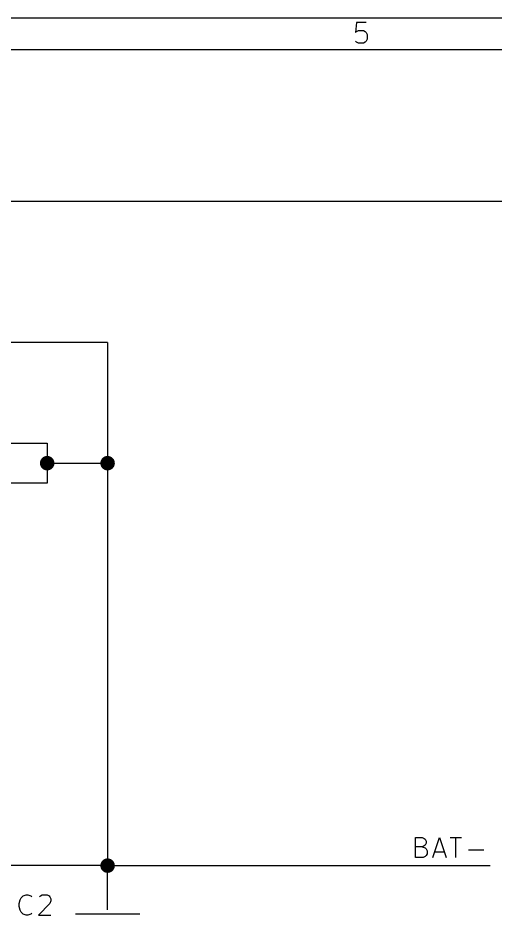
# Model space of a CAD drawing. Header units: inches. Extents: x 0.4 to 11.3, y -7.9 to -0.4.
# Drawn here: x 8.427 to 9.612, y -2.623 to -0.394 of the extents above; entities that cross this region are included whole.
import ezdxf

# ---------------------------------------------------------------- set-up
doc = ezdxf.new("R2010")
doc.units = ezdxf.units.IN
doc.header["$MEASUREMENT"] = 0
for name, color, linetype in [('GREENSIXTYFIVE', 129, 'CONTINUOUS'), ('LIGHTBLUE', 172, 'CONTINUOUS'), ('LIGHTGREEN', 92, 'CONTINUOUS'), ('RED', 14, 'CONTINUOUS'), ('REDSIX', 19, 'CONTINUOUS')]:
    doc.layers.add(name, color=color, linetype=linetype)

msp = doc.modelspace()

# ---------------------------------------------------------------- linework, layer by layer
at = {"layer": 'GREENSIXTYFIVE', "linetype": 'CONTINUOUS'}
for p, q in [((8.4307, -2.5942), (8.4331, -2.5847)), ((8.4307, -2.5942), (8.4331, -2.5847)), ((8.4331, -2.5847), (8.4355, -2.5799)), ((8.4331, -2.5847), (8.4355, -2.5799)), ((8.4355, -2.5799), (8.4402, -2.5752)), ((8.4355, -2.5799), (8.4402, -2.5752)), ((8.4402, -2.5752), (8.4474, -2.5728)), ((8.4402, -2.5752), (8.4474, -2.5728)), ((8.4474, -2.5728), (8.4521, -2.5728)), ((8.4474, -2.5728), (8.4521, -2.5728)), ((8.4521, -2.5728), (8.4593, -2.5752)), ((8.4521, -2.5728), (8.4593, -2.5752)), ((8.4593, -2.5752), (8.4617, -2.5776)), ((8.4593, -2.5752), (8.4617, -2.5776)), ((8.4807, -2.5776), (8.4831, -2.5752)), ((8.4807, -2.5776), (8.4831, -2.5752)), ((8.4831, -2.5752), (8.4879, -2.5728)), ((8.4831, -2.5752), (8.4879, -2.5728)), ((8.4879, -2.5728), (8.4998, -2.5728)), ((8.4879, -2.5728), (8.4998, -2.5728)), ((8.4998, -2.5728), (8.5045, -2.5752)), ((8.4998, -2.5728), (8.5045, -2.5752)), ((8.5045, -2.5752), (8.5069, -2.5776)), ((8.5045, -2.5752), (8.5069, -2.5776)), ((8.5069, -2.5776), (8.5093, -2.5823)), ((8.5069, -2.5776), (8.5093, -2.5823)), ((8.5093, -2.5823), (8.5093, -2.5871)), ((8.5093, -2.5823), (8.5093, -2.5871)), ((8.4307, -2.6014), (8.4307, -2.5942)), ((8.4307, -2.6014), (8.4307, -2.5942)), ((8.4331, -2.6109), (8.4307, -2.6014)), ((8.4331, -2.6109), (8.4307, -2.6014)), ((8.5069, -2.5942), (8.4783, -2.6228)), ((8.5069, -2.5942), (8.4783, -2.6228)), ((8.5093, -2.5871), (8.5069, -2.5942)), ((8.5093, -2.5871), (8.5069, -2.5942)), ((8.4355, -2.6157), (8.4331, -2.6109)), ((8.4355, -2.6157), (8.4331, -2.6109)), ((8.4402, -2.6204), (8.4355, -2.6157)), ((8.4402, -2.6204), (8.4355, -2.6157)), ((8.4474, -2.6228), (8.4402, -2.6204)), ((8.4474, -2.6228), (8.4402, -2.6204)), ((8.4521, -2.6228), (8.4474, -2.6228)), ((8.4521, -2.6228), (8.4474, -2.6228)), ((8.4593, -2.6204), (8.4521, -2.6228)), ((8.4593, -2.6204), (8.4521, -2.6228)), ((8.4617, -2.618), (8.4593, -2.6204)), ((8.4617, -2.618), (8.4593, -2.6204)), ((8.4783, -2.6228), (8.5093, -2.6228)), ((8.4783, -2.6228), (8.5093, -2.6228))]:
    msp.add_line(p, q, dxfattribs=at)
at = {"layer": 'LIGHTBLUE', "linetype": 'CONTINUOUS'}
msp.add_line((9.85, -0.85), (1.7, -0.85), dxfattribs=at)
at = {"layer": 'LIGHTGREEN', "linetype": 'CONTINUOUS'}
for p, q in [((8.65, -1.2), (6.4, -1.2)), ((8.65, -1.2), (8.65, -1.5)), ((8.4, -1.45), (8.5, -1.45)), ((8.5, -1.45), (8.5, -1.5)), ((8.5, -1.5), (8.5, -1.55)), ((8.5, -1.5), (8.65, -1.5)), ((8.65, -1.5), (8.65, -2.5)), ((8.5, -1.55), (8.4, -1.55)), ((8.65, -2.5), (8.4, -2.5)), ((8.65, -2.5), (9.6, -2.5))]:
    msp.add_line(p, q, dxfattribs=at)
at = {"layer": 'LIGHTGREEN', "const_width": 0.018}
for points in [[(8.491, -1.5, 1), (8.509, -1.5, 1)], [(8.641, -1.5, 1), (8.659, -1.5, 1)], [(8.641, -2.5, 1), (8.659, -2.5, 1)]]:
    msp.add_lwpolyline(points, format="xyb", close=True, dxfattribs=at)
at = {"layer": 'RED', "linetype": 'CONTINUOUS'}
for p, q in [((0.3937, -0.3937), (11.2993, -0.3937)), ((9.268, -0.4053), (9.2656, -0.4296)), ((9.2924, -0.4053), (9.268, -0.4053)), ((9.2656, -0.4296), (9.268, -0.4272)), ((9.268, -0.4272), (9.2729, -0.4248)), ((9.2729, -0.4248), (9.2851, -0.4248)), ((9.2851, -0.4248), (9.29, -0.4272)), ((9.29, -0.4272), (9.2924, -0.4296)), ((9.2924, -0.4296), (9.2948, -0.4345)), ((9.2948, -0.4345), (9.2948, -0.4467)), ((9.268, -0.454), (9.2656, -0.4516)), ((9.2729, -0.4564), (9.268, -0.454)), ((9.2851, -0.4564), (9.2729, -0.4564)), ((9.29, -0.454), (9.2851, -0.4564)), ((9.2924, -0.4516), (9.29, -0.454)), ((9.2948, -0.4467), (9.2924, -0.4516)), ((0.4724, -0.4724), (11.2206, -0.4724)), ((8.65, -2.61), (8.65, -2.5)), ((8.65, -2.61), (8.65, -2.5)), ((8.57, -2.62), (8.73, -2.62))]:
    msp.add_line(p, q, dxfattribs=at)
at = {"layer": 'REDSIX', "linetype": 'CONTINUOUS'}
for p, q in [((9.4149, -2.4798), (9.4149, -2.4298)), ((9.4149, -2.4298), (9.4316, -2.4298)), ((9.4316, -2.4298), (9.4364, -2.4322)), ((9.4364, -2.4512), (9.4316, -2.4536)), ((9.4364, -2.4322), (9.4387, -2.4346)), ((9.4387, -2.4488), (9.4364, -2.4512)), ((9.4387, -2.4346), (9.4411, -2.4393)), ((9.4411, -2.4441), (9.4387, -2.4488)), ((9.4411, -2.4393), (9.4411, -2.4441)), ((9.4578, -2.4798), (9.4745, -2.4298)), ((9.4745, -2.4298), (9.4911, -2.4798)), ((9.5006, -2.4298), (9.5292, -2.4298)), ((9.5149, -2.4798), (9.5149, -2.4298)), ((9.4316, -2.4536), (9.4149, -2.4536)), ((9.4316, -2.4536), (9.4387, -2.456)), ((9.4387, -2.456), (9.4411, -2.4584)), ((9.4411, -2.4584), (9.4435, -2.4631)), ((9.4435, -2.4703), (9.4411, -2.475)), ((9.4435, -2.4631), (9.4435, -2.4703)), ((9.4626, -2.4655), (9.4864, -2.4655)), ((9.5459, -2.4608), (9.584, -2.4608)), ((9.434, -2.4798), (9.4149, -2.4798)), ((9.4387, -2.4774), (9.434, -2.4798)), ((9.4411, -2.475), (9.4387, -2.4774))]:
    msp.add_line(p, q, dxfattribs=at)

doc.saveas('drawing.dxf')
